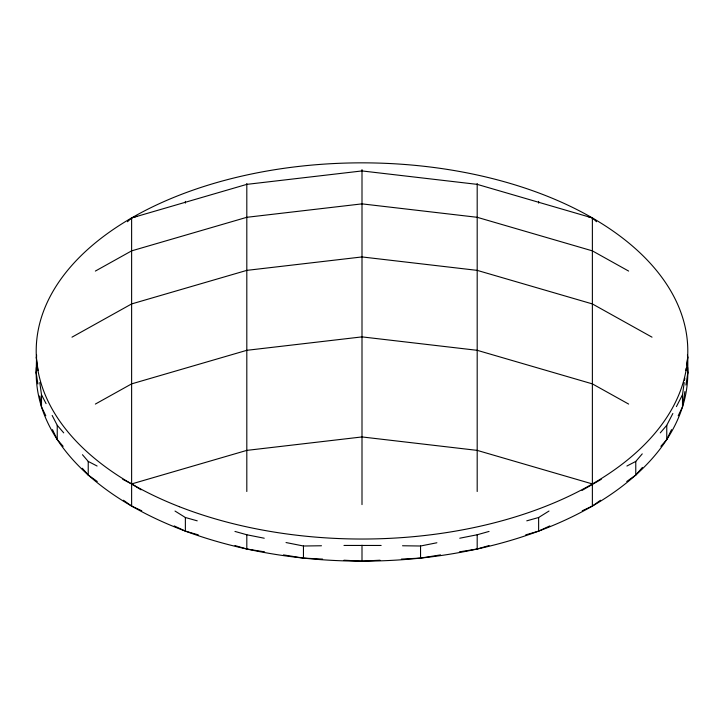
<?xml version="1.0" encoding="UTF-8"?>
<svg xmlns="http://www.w3.org/2000/svg" width="724" height="724" viewBox="0 0 724 724"><rect width="100%" height="100%" fill="white"/><g stroke="black" fill="none" stroke-linecap="round" stroke-linejoin="round"><path stroke-width="1.09" d="M582.232 510.791L592.377 506.067L592.377 217.933L588.078 216.612M678.207 415.784L682.497 406.861L682.497 394.77L684.216 382.589M684.524 380.372L684.841 378.154M685.927 370.398L686.243 368.181M686.705 364.851L687.8 357.095L687.411 354.878M37.91 383.964L36.2 373.059L36.544 370.878M682.497 406.861L684.895 391.594M685.918 385.05L687.8 373.059L687.8 357.095M36.2 373.059L36.589 354.878M660.858 446.319L666.759 439.558L671.528 429.649M660.27 432.871L666.759 425.314L672.849 413.495M676.406 406.598L682.497 394.77M626.894 466.03L635.772 461.423L642.251 453.867M626.731 481.496L635.772 475.034L642.405 467.433M127.451 221.734L131.623 217.933L136.999 216.277M592.377 506.067L600.513 500.248M526.773 520.837L538.629 517.506L549 511.035M582.005 490.419L601.246 479.333M95.36 271.075L131.623 250.866L246.812 217.3L362 203.869L477.188 217.3L592.377 250.866L628.64 271.075M71.984 337.167L131.623 303.935L246.812 270.369L362 256.939L477.188 270.369L592.377 303.935L652.016 337.167M95.36 404.073L131.623 383.874L246.812 350.307L362 336.877L477.188 350.307L592.377 383.874L628.64 404.073M525.687 534.882L538.629 531.117L549.778 525.923M122.754 479.333L131.623 483.94L246.812 450.382L362 436.943L477.188 450.382L592.377 483.94M459.414 551.86L477.188 549.009L489.044 545.561M459.758 538.222L477.188 534.764L489.044 531.434M402.535 545.76L420.544 546.005L436.889 542.765M401.404 559.1L420.544 558.095L440.536 554.892M343.981 560.213L362 561.154L380.019 560.213M286.025 542.548L303.456 546.005L321.465 545.76M343.981 545.444L381.141 545.462M283.464 554.892L303.456 558.095L322.596 559.1M234.956 545.561L246.812 549.009L264.586 551.86M234.956 531.434L246.812 534.764L264.242 538.222M175 511.035L185.371 517.506L197.227 520.837M174.222 525.923L185.371 531.117L198.313 534.882M123.487 500.248L131.623 506.067L141.768 510.791M82.464 454.708L88.228 461.423L97.106 466.03M131.623 483.94L141.053 489.831M82.328 468.274L88.228 475.034L97.269 481.496M596.549 221.734L592.377 217.933L477.188 184.367L362 170.936L246.812 184.367L131.623 217.933L131.623 506.067M52.472 429.649L57.241 439.558L63.142 446.319M52.164 415.458L57.241 425.314L63.73 432.871M39.784 382.589L41.503 394.77L46.074 403.639M39.793 395.956L41.503 406.861L45.793 415.784M687.456 370.878L687.8 373.059M36.2 357.095L38.073 370.398M666.759 425.314L666.759 439.558M635.772 461.423L635.772 475.034M538.629 201.39L538.629 203.091M538.629 517.506L538.629 531.117M477.188 183.516L477.188 491.515M477.188 534.764L477.188 549.009M420.544 546.005L420.544 558.095M362 169.606L362 504.601M362 545.199L362 561.154A325.8 188.095 0 0 0 687.655 367.466M303.456 546.005L303.456 558.095M246.812 183.516L246.812 491.515M246.812 534.764L246.812 549.009M185.371 201.39L185.371 203.091M185.371 517.506L185.371 531.117M88.228 461.423L88.228 475.034M57.241 425.314L57.241 439.558M41.503 394.77L41.503 406.861M362 561.154A325.8 188.095 0 0 1 36.345 367.466M179.389 506.709A325.8 188.095 0 0 0 686.967 364.362A325.8 188.095 0 0 0 219.643 181.751A325.8 188.095 0 0 0 179.389 506.709"/></g></svg>
